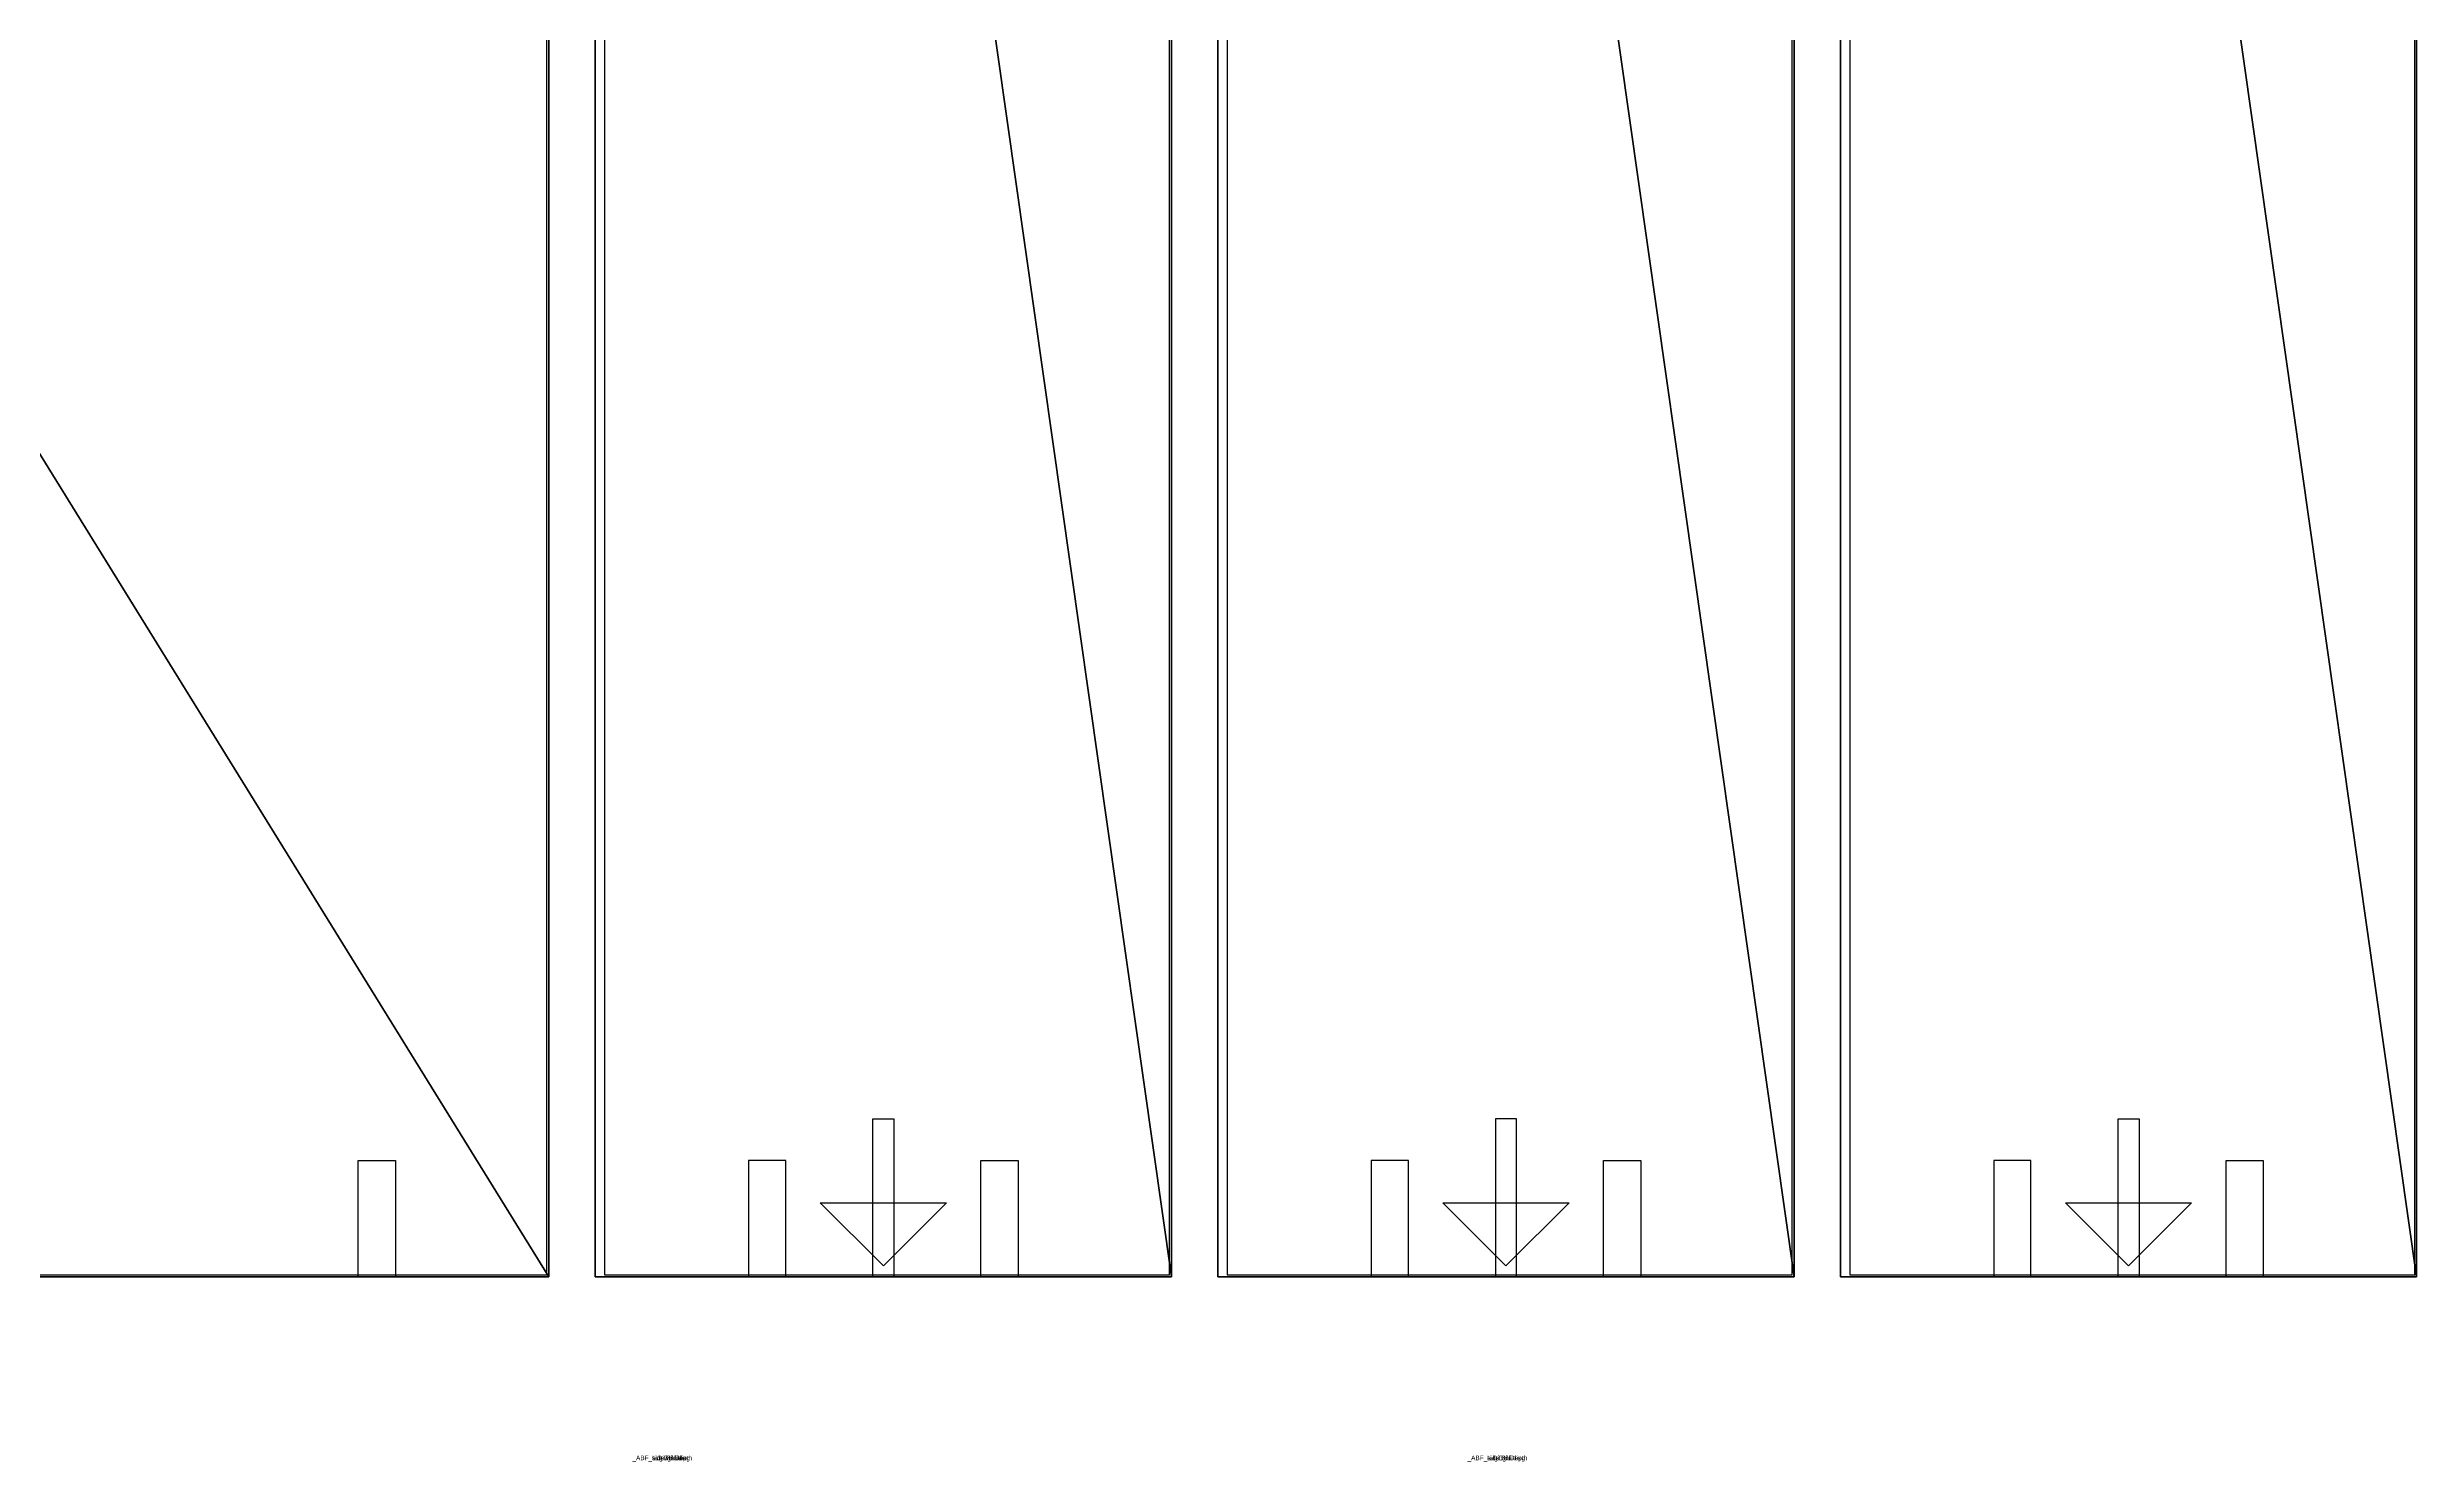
# Model space of a CAD drawing. Header units: millimetres. Extents: x -70178 to 17, y -3145 to 2055.
# Drawn here: x -8832 to -8322, y -40 to 265 of the extents above; entities that cross this region are included whole.
import ezdxf

# ---------------------------------------------------------------- set-up
doc = ezdxf.new("R2010")
doc.units = ezdxf.units.MM
doc.header["$LTSCALE"] = 25.4
doc.layers.get('0').update_dxf_attribs({"true_color": 0xffffff})
for name, color, linetype, true_color in [('ABF_cuttingLines', 34, 'Continuous', 0xaa4400), ('ABF_edgeBanding', 32, 'Continuous', 0xcc6600), ('ABF_Label', 253, 'Continuous', 0x9999cc), ('D7-DEPTHF-$44817', 252, 'Continuous', 0x777799), ('Dside4.5', 190, 'Continuous', 0x9900ff), ('Dside8', 134, 'Continuous', 0x009987)]:
    doc.layers.add(name, color=color, linetype=linetype, true_color=true_color)

# ---------------------------------------------------------------- blocks, each defined once
blk = doc.blocks.new('Group74#2')
at = {"layer": 'Dside8', "color": 0, "extrusion": (0, 1, 0)}
blk.add_circle((0, -9), 4, dxfattribs=at)
blk = doc.blocks.new('Group75#2')
at = {"layer": 'Dside8', "color": 0}
blk.add_polyline3d([(4, 0, 0), (4, 25, 0), (-4, 25, 0), (-4, 0, 0), (4, 0, 0)], close=True, dxfattribs=at)
blk = doc.blocks.new('Group78#1')
at = {"layer": 'Dside8', "color": 0, "extrusion": (0, 1, 0)}
blk.add_circle((0, -9), 4, dxfattribs=at)
blk = doc.blocks.new('Group79#1')
at = {"layer": 'Dside8', "color": 0}
blk.add_polyline3d([(-4, 0, 0), (-4, 25, 0), (4, 25, 0), (4, 0, 0), (-4, 0, 0)], close=True, dxfattribs=at)
blk = doc.blocks.new('Group85#2')
at = {"layer": 'Dside4.5', "color": 0, "extrusion": (0, -1, 0)}
blk.add_circle((0, -8), 2.25, dxfattribs=at)
blk = doc.blocks.new('Group86#2')
at = {"layer": 'Dside4.5', "color": 0}
blk.add_polyline3d([(-2.25, 0, 0), (-2.25, 34, 0), (2.25, 34, 0), (2.25, 0, 0), (-2.25, 0, 0)], close=True, dxfattribs=at)
blk = doc.blocks.new('Group1455#1')
at = {"layer": 'ABF_cuttingLines', "color": 0}
blk.add_polyline3d([(-623.64, 39.9, 0), (-623.64, 912.14, 0), (-745.24, 912.14, 0), (-745.24, 39.9, 0), (-623.64, 39.9, 0)], close=True, dxfattribs=at)
blk = doc.blocks.new('Group1456#1')
at = {"layer": 'ABF_edgeBanding', "color": 0}
blk.add_polyline3d([(-685.24, 41.84, 0), (-698.83, 55.42, 0), (-671.66, 55.42, 0), (-685.24, 41.84, 0)], close=True, dxfattribs=at)
blk = doc.blocks.new('_____#161')
at = {"color": 0}
for p, q in [((-747.24, 912.54), (-747.24, 39.5)), ((-747.24, 912.54, 16), (-747.24, 39.5, 16)), ((-747.24, 912.54), (-747.24, 39.5)), ((-747.24, 912.54, 16), (-747.24, 39.5, 16)), ((-623.24, 39.5), (-623.24, 912.54)), ((-623.24, 39.5, 16), (-623.24, 912.54, 16)), ((-623.24, 39.5), (-623.24, 912.54)), ((-623.24, 39.5, 16), (-623.24, 912.54, 16)), ((-747.24, 39.5), (-623.24, 39.5)), ((-747.24, 39.5, 16), (-623.24, 39.5, 16)), ((-747.24, 39.5), (-623.24, 39.5)), ((-747.24, 39.5, 16), (-623.24, 39.5, 16)), ((-747.24, 39.5), (-747.24, 39.5, 16)), ((-747.24, 39.5), (-747.24, 39.5, 16)), ((-623.24, 39.5), (-623.24, 39.5, 16)), ((-623.24, 39.5), (-623.24, 39.5, 16))]:
    blk.add_line(p, q, dxfattribs=at)
for name, p in [('Group86#2', (-685.24, 39.5, 16)), ('Group75#2', (-710.24, 39.5, 16)), ('Group79#1', (-660.24, 39.5, 16)), ('Group74#2', (-710.24, 39.5, 16)), ('Group85#2', (-685.24, 39.5, 16)), ('Group78#1', (-660.24, 39.5, 16))]:
    blk.add_blockref(name, p, dxfattribs=at)
at = {"layer": 'ABF_cuttingLines', "color": 0}
blk.add_blockref('Group1455#1', (0, 0, 16), dxfattribs=at)
at = {"layer": 'ABF_edgeBanding', "color": 0}
blk.add_blockref('Group1456#1', (0, 0, 16), dxfattribs=at)
at = {"color": 0}
mesh = blk.add_polyface(dxfattribs=at)
corners = [(-747.24, 912.54), (-623.24, 39.5), (-747.24, 39.5), (-623.24, 912.54)]
mesh.append_faces([[corners[k] for k in face] for face in [(0, 1, 2), (1, 0, 3)]], dxfattribs={"vtx0": -1, "color": 0})
at = {"color": 7, "true_color": 0xffffff}
mesh = blk.add_polyface(dxfattribs=at)
corners = [(-623.24, 39.5, 16), (-747.24, 912.54, 16), (-747.24, 39.5, 16), (-623.24, 912.54, 16)]
mesh.append_faces([[corners[k] for k in face] for face in [(0, 1, 2), (1, 0, 3)]], dxfattribs={"vtx0": -1, "color": 7})
at = {"color": 0}
mesh = blk.add_polyface(dxfattribs=at)
corners = [(-747.24, 912.54, 16), (-747.24, 39.5), (-747.24, 39.5, 16), (-747.24, 912.54)]
mesh.append_faces([[corners[k] for k in face] for face in [(0, 1, 2), (1, 0, 3)]], dxfattribs={"vtx0": -1, "color": 0})
mesh = blk.add_polyface(dxfattribs=at)
corners = [(-623.24, 912.54), (-623.24, 39.5, 16), (-623.24, 39.5), (-623.24, 912.54, 16)]
mesh.append_faces([[corners[k] for k in face] for face in [(0, 1, 2), (1, 0, 3)]], dxfattribs={"vtx0": -1, "color": 0})
mesh = blk.add_polyface(dxfattribs=at)
corners = [(-623.24, 39.5, 16), (-747.24, 39.5), (-623.24, 39.5), (-747.24, 39.5, 16)]
mesh.append_faces([[corners[k] for k in face] for face in [(0, 1, 2), (1, 0, 3)]], dxfattribs={"vtx0": -1, "color": 0})
blk = doc.blocks.new('Group100#1')
at = {"layer": 'Dside8', "color": 0, "extrusion": (-1, 0, 0)}
blk.add_circle((9, 0), 4, dxfattribs=at)
blk = doc.blocks.new('Group101#1')
at = {"layer": 'Dside8', "color": 0}
blk.add_polyline3d([(0, 0, -4), (-25, 0, -4), (-25, 0, 4), (0, 0, 4), (0, 0, -4)], close=True, dxfattribs=at)
blk = doc.blocks.new('Group104#1')
at = {"layer": 'Dside8', "color": 0, "extrusion": (-1, 0, 0)}
blk.add_circle((9, 0), 4, dxfattribs=at)
blk = doc.blocks.new('Group105#1')
at = {"layer": 'Dside8', "color": 0}
blk.add_polyline3d([(0, 0, 4), (-25, 0, 4), (-25, 0, -4), (0, 0, -4), (0, 0, 4)], close=True, dxfattribs=at)
blk = doc.blocks.new('Group106#1')
at = {"layer": 'Dside4.5', "color": 0, "extrusion": (1, 0, 0)}
blk.add_circle((-8, 0), 2.25, dxfattribs=at)
blk = doc.blocks.new('Group107#1')
at = {"layer": 'Dside4.5', "color": 0}
blk.add_polyline3d([(0, 0, -2.25), (-34, 0, -2.25), (-34, 0, 2.25), (0, 0, 2.25), (0, 0, -2.25)], close=True, dxfattribs=at)
blk = doc.blocks.new('Group1457#1')
at = {"layer": 'ABF_cuttingLines', "color": 0}
blk.add_polyline3d([(-185.74, -39.9, 0), (-185.74, -912.14, 0), (-64.14, -912.14, 0), (-64.14, -39.9, 0), (-185.74, -39.9, 0)], close=True, dxfattribs=at)
blk = doc.blocks.new('Group1458#1')
at = {"layer": 'ABF_edgeBanding', "color": 0}
blk.add_polyline3d([(-125.74, -910.2, 0), (-139.33, -896.62, 0), (-112.16, -896.62, 0), (-125.74, -910.2, 0)], close=True, dxfattribs=at)
blk = doc.blocks.new('_____#162')
at = {"color": 0}
for p, q in [((-187.74, -912.54, 16), (-187.74, -39.5, 16)), ((-187.74, -912.54), (-187.74, -39.5)), ((-187.74, -912.54, 16), (-187.74, -39.5, 16)), ((-187.74, -912.54), (-187.74, -39.5)), ((-63.74, -39.5, 16), (-63.74, -912.54, 16)), ((-63.74, -39.5), (-63.74, -912.54)), ((-63.74, -39.5, 16), (-63.74, -912.54, 16)), ((-63.74, -39.5), (-63.74, -912.54)), ((-63.74, -912.54, 16), (-187.74, -912.54, 16)), ((-63.74, -912.54), (-187.74, -912.54)), ((-63.74, -912.54, 16), (-187.74, -912.54, 16)), ((-187.74, -912.54, 16), (-187.74, -912.54)), ((-63.74, -912.54), (-187.74, -912.54)), ((-187.74, -912.54, 16), (-187.74, -912.54)), ((-63.74, -912.54, 16), (-63.74, -912.54)), ((-63.74, -912.54, 16), (-63.74, -912.54))]:
    blk.add_line(p, q, dxfattribs=at)
at = {"color": 0, "extrusion": (-1, 6.12323e-17, 0)}
for name, p in [('Group100#1', (912.54, 16, 150.74)), ('Group101#1', (912.54, 16, 150.74)), ('Group106#1', (912.54, 16, 125.74)), ('Group107#1', (912.54, 16, 125.74)), ('Group104#1', (912.54, 16, 100.74)), ('Group105#1', (912.54, 16, 100.74))]:
    blk.add_blockref(name, p, dxfattribs=at)
at = {"layer": 'ABF_cuttingLines', "color": 0}
blk.add_blockref('Group1457#1', (0, 0, 16), dxfattribs=at)
at = {"layer": 'ABF_edgeBanding', "color": 0}
blk.add_blockref('Group1458#1', (0, 0, 16), dxfattribs=at)
at = {"color": 7, "true_color": 0xffffff}
mesh = blk.add_polyface(dxfattribs=at)
corners = [(-63.74, -912.54, 16), (-187.74, -39.5, 16), (-187.74, -912.54, 16), (-63.74, -39.5, 16)]
mesh.append_faces([[corners[k] for k in face] for face in [(0, 1, 2), (1, 0, 3)]], dxfattribs={"vtx0": -1, "color": 7})
at = {"color": 0}
mesh = blk.add_polyface(dxfattribs=at)
corners = [(-187.74, -39.5), (-63.74, -912.54), (-187.74, -912.54), (-63.74, -39.5)]
mesh.append_faces([[corners[k] for k in face] for face in [(0, 1, 2), (1, 0, 3)]], dxfattribs={"vtx0": -1, "color": 0})
mesh = blk.add_polyface(dxfattribs=at)
corners = [(-187.74, -39.5, 16), (-187.74, -912.54), (-187.74, -912.54, 16), (-187.74, -39.5)]
mesh.append_faces([[corners[k] for k in face] for face in [(0, 1, 2), (1, 0, 3)]], dxfattribs={"vtx0": -1, "color": 0})
mesh = blk.add_polyface(dxfattribs=at)
corners = [(-63.74, -39.5), (-63.74, -912.54, 16), (-63.74, -912.54), (-63.74, -39.5, 16)]
mesh.append_faces([[corners[k] for k in face] for face in [(0, 1, 2), (1, 0, 3)]], dxfattribs={"vtx0": -1, "color": 0})
mesh = blk.add_polyface(dxfattribs=at)
corners = [(-63.74, -912.54, 16), (-187.74, -912.54), (-63.74, -912.54), (-187.74, -912.54, 16)]
mesh.append_faces([[corners[k] for k in face] for face in [(0, 1, 2), (1, 0, 3)]], dxfattribs={"vtx0": -1, "color": 0})
blk = doc.blocks.new('Group82#1')
blk = doc.blocks.new('Group83#1')
blk = doc.blocks.new('Group86#1')
blk = doc.blocks.new('Group87#1')
blk = doc.blocks.new('Group88#1')
blk = doc.blocks.new('Group89#1')
blk = doc.blocks.new('Group130#1')
at = {"layer": 'Dside4.5', "color": 0, "extrusion": (0, 0, -1)}
blk.add_circle((0, 8), 2.25, dxfattribs=at)
blk = doc.blocks.new('Group131#1')
at = {"layer": 'Dside4.5', "color": 0}
blk.add_polyline3d([(-2.25, 0, 0), (-2.25, 0, 34), (2.25, 0, 34), (2.25, 0, 0), (-2.25, 0, 0)], close=True, dxfattribs=at)
blk = doc.blocks.new('Group1169#1')
at = {"layer": 'ABF_Label', "color": 0}
for p, q in [((-40.45, 6.86), (-40.45, 23.92)), ((-40.45, 23.92), (-35.89, 23.92)), ((-35.89, 22.67), (-38.91, 22.67)), ((-38.91, 22.67), (-38.91, 8.11)), ((-35.89, 23.92), (-35.89, 22.67)), ((-33.71, 10.29), (-33.71, 23.33)), ((-33.71, 23.33), (-31.98, 23.33)), ((-31.98, 23.33), (-31.98, 17.46)), ((-28.89, 20.71), (-27.55, 22.77)), ((-27.55, 22.77), (-25.29, 23.33)), ((-25.29, 23.33), (-24.75, 23.33)), ((-24.75, 23.33), (-24.75, 21.78)), ((-23.88, 16.62), (-18.04, 23.33)), ((-18.04, 23.33), (-16.43, 23.33)), ((-16.43, 23.33), (-16.43, 16.18)), ((-7.03, 21.34), (-5.93, 22.54)), ((-5.93, 22.54), (-4.48, 23.16)), ((-4.48, 23.16), (-2.64, 23.33)), ((-2.64, 23.33), (0.81, 23.33)), ((0.81, 23.33), (0.81, 10.29)), ((36.21, 22.67), (36.21, 23.92)), ((36.21, 23.92), (40.76, 23.92)), ((39.23, 22.67), (36.21, 22.67)), ((39.23, 8.11), (39.23, 22.67)), ((40.76, 23.92), (40.76, 6.86)), ((48.52, 22.82), (50.14, 23.33)), ((48.52, 20.9), (48.52, 22.82)), ((50.14, 23.33), (52.17, 23.57)), ((52.17, 23.57), (53.9, 23.4)), ((53.9, 23.4), (55.23, 22.84)), ((55.23, 22.84), (56.22, 21.83)), ((-31.98, 17.46), (-30.35, 17.97)), ((-30.35, 17.97), (-29.38, 19.36)), ((-29.38, 19.36), (-29.09, 20.11)), ((-28.28, 18.1), (-29.36, 17.15)), ((-29.09, 20.11), (-28.89, 20.71)), ((-27.48, 19.79), (-28.28, 18.1)), ((-26.69, 21.37), (-27.48, 19.79)), ((-25.19, 21.78), (-26.69, 21.37)), ((-24.75, 21.78), (-25.19, 21.78)), ((-18.11, 21.27), (-22.51, 16.18)), ((-18.11, 16.18), (-18.11, 21.27)), ((-7.44, 19.62), (-7.03, 21.34)), ((-6.72, 17.12), (-7.44, 19.62)), ((-5.4, 20.64), (-5.62, 19.56)), ((-5.62, 19.56), (-5.46, 18.39)), ((-5.46, 18.39), (-4.94, 17.57)), ((-4.76, 21.4), (-5.4, 20.64)), ((-3.93, 21.75), (-4.76, 21.4)), ((-2.72, 21.84), (-3.93, 21.75)), ((-0.92, 21.84), (-2.72, 21.84)), ((-0.92, 16.92), (-0.92, 21.84)), ((3.33, 10.29), (3.33, 20.07)), ((3.33, 20.07), (4.97, 20.07)), ((4.97, 20.07), (4.97, 11.68)), ((8.29, 11.68), (8.29, 20.07)), ((8.29, 20.07), (9.94, 20.07)), ((9.94, 20.07), (9.94, 11.68)), ((13.26, 11.68), (13.26, 20.07)), ((13.26, 20.07), (14.91, 20.07)), ((14.91, 20.07), (14.91, 11.68)), ((17.5, 10.29), (17.5, 20.07)), ((17.5, 20.07), (19.13, 20.07)), ((19.13, 20.07), (19.13, 12.89)), ((19.13, 12.89), (23.68, 20.07)), ((23.68, 20.07), (25.22, 20.07)), ((25.22, 20.07), (25.22, 10.29)), ((27.61, 10.29), (27.61, 20.07)), ((27.61, 20.07), (29.25, 20.07)), ((29.25, 20.07), (29.25, 15.82)), ((31.33, 17.6), (31.51, 18.1)), ((31.51, 18.1), (32.58, 19.63)), ((32.58, 19.63), (34.36, 20.07)), ((33.39, 18.37), (32.81, 17.33)), ((34.43, 18.66), (33.39, 18.37)), ((34.36, 20.07), (34.81, 20.07)), ((34.81, 18.66), (34.43, 18.66)), ((34.81, 20.07), (34.81, 18.66)), ((48.64, 20.9), (48.52, 20.9)), ((49.2, 21.23), (48.64, 20.9)), ((49.99, 21.62), (49.2, 21.23)), ((51.02, 21.93), (49.99, 21.62)), ((50.5, 16.64), (50.5, 18.1)), ((50.5, 18.1), (51.69, 18.1)), ((52.12, 22.05), (51.02, 21.93)), ((51.69, 18.1), (53.92, 18.65)), ((53.11, 21.97), (52.12, 22.05)), ((53.97, 21.65), (53.11, 21.97)), ((53.92, 18.65), (54.76, 20.26)), ((54.55, 21.09), (53.97, 21.65)), ((55.84, 18.59), (54, 17.56)), ((54.76, 20.26), (54.55, 21.09)), ((56.55, 20.44), (55.84, 18.59)), ((56.22, 21.83), (56.55, 20.44)), ((58.68, 19.86), (59.99, 20.15)), ((58.68, 18.19), (58.68, 19.86)), ((58.78, 18.19), (58.68, 18.19)), ((60.32, 18.69), (58.78, 18.19)), ((59.99, 20.15), (61.67, 20.31)), ((61.66, 18.86), (60.32, 18.69)), ((62.6, 18.79), (61.66, 18.86)), ((61.67, 20.31), (63.37, 20.15)), ((63.37, 18.52), (62.6, 18.79)), ((63.37, 20.15), (64.61, 19.58)), ((63.86, 17.98), (63.37, 18.52)), ((64.03, 17.04), (63.86, 17.98)), ((64.61, 19.58), (65.41, 18.54)), ((65.41, 18.54), (65.67, 16.98)), ((68.87, 15.26), (69.4, 20.07)), ((69.4, 20.07), (75.4, 20.07)), ((70.95, 18.69), (70.35, 14.69)), ((73.76, 18.69), (70.95, 18.69)), ((73.76, 11.69), (73.76, 18.69)), ((75.4, 20.07), (75.4, 11.69)), ((-30.88, 16.26), (-31.98, 16.26)), ((-31.98, 16.26), (-31.98, 10.29)), ((-26.28, 10.29), (-30.88, 16.26)), ((-29.36, 17.15), (-24.07, 10.29)), ((-23.88, 14.78), (-23.88, 16.62)), ((-18.11, 14.78), (-23.88, 14.78)), ((-22.51, 16.18), (-18.11, 16.18)), ((-18.11, 10.29), (-18.11, 14.78)), ((-16.43, 16.18), (-14.88, 16.18)), ((-14.88, 14.78), (-16.43, 14.78)), ((-16.43, 14.78), (-16.43, 10.29)), ((-14.88, 16.18), (-14.88, 14.78)), ((-8.87, 10.29), (-4.69, 15.74)), ((-2.89, 15.48), (-6.79, 10.29)), ((-4.69, 15.74), (-6.72, 17.12)), ((-4.94, 17.57), (-3.98, 17.05)), ((-3.98, 17.05), (-2.65, 16.92)), ((-0.92, 15.48), (-2.89, 15.48)), ((-2.65, 16.92), (-0.92, 16.92)), ((-0.92, 10.29), (-0.92, 15.48)), ((23.6, 17.59), (18.99, 10.29)), ((23.6, 10.29), (23.6, 17.59)), ((29.25, 15.82), (30.34, 16.09)), ((30.08, 14.8), (29.25, 14.8)), ((29.25, 14.8), (29.25, 10.29)), ((33.43, 10.29), (30.08, 14.8)), ((30.34, 16.09), (31.11, 17.09)), ((31.11, 17.09), (31.33, 17.6)), ((32.23, 16.15), (31.5, 15.49)), ((31.5, 15.49), (35.48, 10.29)), ((32.81, 17.33), (32.23, 16.15)), ((51.87, 16.64), (50.5, 16.64)), ((53.15, 16.52), (51.87, 16.64)), ((54.18, 16.12), (53.15, 16.52)), ((54, 17.56), (54, 17.43)), ((54, 17.43), (54.95, 17.15)), ((54.86, 15.39), (54.18, 16.12)), ((55.1, 14.27), (54.86, 15.39)), ((54.9, 13.13), (55.1, 14.27)), ((54.95, 17.15), (55.89, 16.58)), ((55.89, 16.58), (56.61, 15.64)), ((56.9, 14.18), (56.55, 12.56)), ((56.61, 15.64), (56.9, 14.18)), ((57.89, 13.13), (58.31, 14.86)), ((58.31, 14.86), (59.67, 15.99)), ((60.01, 14.39), (59.58, 13.23)), ((59.67, 15.99), (61.62, 16.51)), ((61.1, 15.01), (60.01, 14.39)), ((62.55, 15.27), (61.1, 15.01)), ((61.62, 16.51), (64.03, 16.73)), ((64.03, 15.42), (62.55, 15.27)), ((64.03, 16.73), (64.03, 17.04)), ((64.03, 12.7), (64.03, 15.42)), ((65.67, 16.98), (65.67, 10.29)), ((67.51, 11.69), (68.87, 15.26)), ((70.35, 14.69), (69.13, 11.69)), ((-89.98, 9.2), (-92.1, 6)), ((-89.98, 9.2), (-89.98, -9.05)), ((-81.94, -3.77), (-73.03, 9.2)), ((-73.03, 9.2), (-73.03, -3.77)), ((-31.98, 10.29), (-33.71, 10.29)), ((-24.07, 10.29), (-26.28, 10.29)), ((-16.43, 10.29), (-18.11, 10.29)), ((-6.79, 10.29), (-8.87, 10.29)), ((0.81, 10.29), (-0.92, 10.29)), ((14.35, 10.29), (3.33, 10.29)), ((4.97, 11.68), (8.29, 11.68)), ((9.94, 11.68), (13.26, 11.68)), ((14.35, 7.94), (14.35, 10.29)), ((14.91, 11.68), (15.88, 11.68)), ((15.88, 11.68), (15.88, 7.94)), ((18.99, 10.29), (17.5, 10.29)), ((25.22, 10.29), (23.6, 10.29)), ((29.25, 10.29), (27.61, 10.29)), ((35.48, 10.29), (33.43, 10.29)), ((48.09, 10.8), (48.09, 12.74)), ((48.09, 12.74), (48.22, 12.74)), ((49.72, 10.3), (48.09, 10.8)), ((48.22, 12.74), (49.92, 11.92)), ((51.96, 10.05), (49.72, 10.3)), ((49.92, 11.92), (51.93, 11.57)), ((51.93, 11.57), (53.2, 11.74)), ((54.02, 10.36), (51.96, 10.05)), ((53.2, 11.74), (54.27, 12.3)), ((55.58, 11.25), (54.02, 10.36)), ((54.27, 12.3), (54.9, 13.13)), ((56.55, 12.56), (55.58, 11.25)), ((58.12, 11.88), (57.89, 13.13)), ((58.75, 10.89), (58.12, 11.88)), ((59.71, 10.25), (58.75, 10.89)), ((59.58, 13.23), (60.06, 11.96)), ((60.85, 10.02), (59.71, 10.25)), ((60.06, 11.96), (61.44, 11.54)), ((62, 10.14), (60.85, 10.02)), ((61.44, 11.54), (62.85, 11.87)), ((62.84, 10.49), (62, 10.14)), ((63.5, 10.92), (62.84, 10.49)), ((62.85, 11.87), (64.03, 12.7)), ((64.03, 11.33), (63.5, 10.92)), ((64.03, 10.29), (64.03, 11.33)), ((65.67, 10.29), (64.03, 10.29)), ((66.86, 7.94), (66.86, 11.69)), ((66.86, 11.69), (67.51, 11.69)), ((74.84, 10.32), (68.4, 10.32)), ((68.4, 10.32), (68.4, 7.94)), ((69.13, 11.69), (73.76, 11.69)), ((74.84, 7.94), (74.84, 10.32)), ((75.4, 11.69), (76.38, 11.69)), ((76.38, 11.69), (76.38, 7.94)), ((-92.1, 6), (-94.99, 3.2)), ((-35.89, 6.86), (-40.45, 6.86)), ((-38.91, 8.11), (-35.89, 8.11)), ((-35.89, 8.11), (-35.89, 6.86)), ((15.88, 7.94), (14.35, 7.94)), ((36.21, 6.86), (36.21, 8.11)), ((36.21, 8.11), (39.23, 8.11)), ((40.76, 6.86), (36.21, 6.86)), ((68.4, 7.94), (66.86, 7.94)), ((76.38, 7.94), (74.84, 7.94)), ((-57.14, 0), (90.16, 0)), ((-81.94, -3.77), (-73.03, -3.77)), ((-73.03, -3.77), (-70.1, -3.77)), ((-73.03, -3.77), (-73.03, -9.05)), ((6.49, -10.57), (8.95, -4.58)), ((8.95, -4.58), (11.61, -10.57)), ((14.53, -4.88), (17.96, -4.88)), ((14.53, -4.88), (14.53, -8.98)), ((19.51, -5.38), (17.96, -4.88)), ((17.96, -8.98), (19.55, -8.25)), ((20.29, -6.84), (19.51, -5.38)), ((19.55, -8.25), (20.29, -6.84)), ((22.27, -4.79), (22.27, -8.97)), ((22.27, -4.79), (27.81, -4.79)), ((-94.99, -9.05), (-89.98, -9.05)), ((-89.98, -9.05), (-84.95, -9.05)), ((5.21, -13.72), (6.49, -10.57)), ((6.49, -10.57), (11.61, -10.57)), ((11.61, -10.57), (13.01, -13.72)), ((14.53, -8.98), (14.53, -13.72)), ((14.53, -8.98), (17.96, -8.98)), ((17.96, -8.98), (20.04, -9.9)), ((17.96, -13.72), (19.76, -13.36)), ((20.74, -11.59), (19.76, -13.36)), ((20.04, -9.9), (20.74, -11.59)), ((22.27, -8.97), (27.09, -8.97)), ((22.27, -8.97), (22.27, -13.72)), ((14.53, -13.72), (17.96, -13.72))]:
    blk.add_line(p, q, dxfattribs=at)
for points in [[(-57.14, 0, 0), (-82.54, -25.4, 0), (-107.94, 0, 0), (-82.54, 25.4, 0), (-57.14, 0, 0)], [(90.16, 17.78, 0), (107.94, 0, 0), (90.16, -17.78, 0), (90.16, 17.78, 0)]]:
    blk.add_polyline3d(points, close=True, dxfattribs=at)
blk = doc.blocks.new('Group1459#1')
at = {"layer": 'ABF_cuttingLines', "color": 0}
blk.add_polyline3d([(-64.14, 39.9, 0), (-64.14, 912.14, 0), (-185.74, 912.14, 0), (-185.74, 39.9, 0), (-64.14, 39.9, 0)], close=True, dxfattribs=at)
blk = doc.blocks.new('Group1460#1')
at = {"layer": 'ABF_edgeBanding', "color": 0}
blk.add_polyline3d([(-125.74, 41.84, 0), (-139.33, 55.42, 0), (-112.16, 55.42, 0), (-125.74, 41.84, 0)], close=True, dxfattribs=at)
blk = doc.blocks.new('_____#163')
at = {"color": 0}
for p, q in [((-187.74, 912.54), (-187.74, 39.5)), ((-187.74, 912.54, 16), (-187.74, 39.5, 16)), ((-187.74, 912.54), (-187.74, 39.5)), ((-187.74, 912.54, 16), (-187.74, 39.5, 16)), ((-63.74, 39.5), (-63.74, 912.54)), ((-63.74, 39.5, 16), (-63.74, 912.54, 16)), ((-63.74, 39.5), (-63.74, 912.54)), ((-63.74, 39.5, 16), (-63.74, 912.54, 16)), ((-187.74, 39.5), (-63.74, 39.5)), ((-187.74, 39.5, 16), (-63.74, 39.5, 16)), ((-187.74, 39.5), (-63.74, 39.5)), ((-187.74, 39.5, 16), (-63.74, 39.5, 16)), ((-187.74, 39.5), (-187.74, 39.5, 16)), ((-187.74, 39.5), (-187.74, 39.5, 16)), ((-63.74, 39.5), (-63.74, 39.5, 16)), ((-63.74, 39.5), (-63.74, 39.5, 16))]:
    blk.add_line(p, q, dxfattribs=at)
ref = blk.add_blockref('Group82#1', (-150.74, 912.54, 16), dxfattribs=at)
ref.add_attrib('Skp_GroupInstanceName', '_ABF_sideDrill', (0, 0), dxfattribs={"height": 1})
ref = blk.add_blockref('Group83#1', (-150.74, 912.54, 16), dxfattribs=at)
ref.add_attrib('Skp_GroupInstanceName', '_ABF_sideDrillDepth', (0, 0), dxfattribs={"height": 1})
ref = blk.add_blockref('Group88#1', (-125.74, 912.54, 16), dxfattribs=at)
ref.add_attrib('Skp_GroupInstanceName', '_ABF_sideDrill', (0, 0), dxfattribs={"height": 1})
ref = blk.add_blockref('Group89#1', (-125.74, 912.54, 16), dxfattribs=at)
ref.add_attrib('Skp_GroupInstanceName', '_ABF_sideDrillDepth', (0, 0), dxfattribs={"height": 1})
ref = blk.add_blockref('Group86#1', (-100.74, 912.54, 16), dxfattribs=at)
ref.add_attrib('Skp_GroupInstanceName', '_ABF_sideDrill', (0, 0), dxfattribs={"height": 1})
ref = blk.add_blockref('Group87#1', (-100.74, 912.54, 16), dxfattribs=at)
ref.add_attrib('Skp_GroupInstanceName', '_ABF_sideDrillDepth', (0, 0), dxfattribs={"height": 1})
at = {"color": 0, "extrusion": (-1, 6.12323e-17, 0)}
ref = blk.add_blockref('Group130#1', (-476.02, 16, 63.74), dxfattribs=dict(at, rotation=180))
ref.add_attrib('Skp_GroupInstanceName', '_ABF_sideDrill', (0, 0), dxfattribs={"height": 1})
ref = blk.add_blockref('Group131#1', (-476.02, 16, 63.74), dxfattribs=dict(at, rotation=180))
ref.add_attrib('Skp_GroupInstanceName', '_ABF_sideDrillDepth', (0, 0), dxfattribs={"height": 1})
at = {"color": 0}
ref = blk.add_blockref('Group86#2', (-125.74, 39.5, 16), dxfattribs=at)
ref.add_attrib('Skp_GroupInstanceName', '_ABF_sideDrillDepth', (0, 0), dxfattribs={"height": 1})
ref = blk.add_blockref('Group75#2', (-150.74, 39.5, 16), dxfattribs=at)
ref.add_attrib('Skp_GroupInstanceName', '_ABF_sideDrillDepth', (0, 0), dxfattribs={"height": 1})
ref = blk.add_blockref('Group79#1', (-100.74, 39.5, 16), dxfattribs=at)
ref.add_attrib('Skp_GroupInstanceName', '_ABF_sideDrillDepth', (0, 0), dxfattribs={"height": 1})
ref = blk.add_blockref('Group74#2', (-150.74, 39.5, 16), dxfattribs=at)
ref.add_attrib('Skp_GroupInstanceName', '_ABF_sideDrill', (0, 0), dxfattribs={"height": 1})
ref = blk.add_blockref('Group85#2', (-125.74, 39.5, 16), dxfattribs=at)
ref.add_attrib('Skp_GroupInstanceName', '_ABF_sideDrill', (0, 0), dxfattribs={"height": 1})
ref = blk.add_blockref('Group78#1', (-100.74, 39.5, 16), dxfattribs=at)
ref.add_attrib('Skp_GroupInstanceName', '_ABF_sideDrill', (0, 0), dxfattribs={"height": 1})
at = {"layer": 'ABF_cuttingLines', "color": 0}
ref = blk.add_blockref('Group1459#1', (0, 0, 16), dxfattribs=at)
ref.add_attrib('Skp_GroupInstanceName', '_ABF_cuttingLines', (0, 0), dxfattribs={"layer": '0', "height": 1})
at = {"layer": 'ABF_edgeBanding', "color": 0}
ref = blk.add_blockref('Group1460#1', (0, 0, 16), dxfattribs=at)
ref.add_attrib('Skp_GroupInstanceName', '_ABF_edgeBanding', (0, 0), dxfattribs={"layer": '0', "height": 1})
at = {"layer": 'ABF_Label', "color": 0}
ref = blk.add_blockref('Group1169#1', (-125.74, 476.02, 16), dxfattribs=dict(at, xscale=1.140003036489778, yscale=1.140003036489778, rotation=90))
ref.add_attrib('Skp_GroupInstanceName', '_ABF_Label', (0, 0), dxfattribs={"layer": '0', "height": 1})
at = {"color": 0}
mesh = blk.add_polyface(dxfattribs=at)
corners = [(-187.74, 912.54), (-63.74, 39.5), (-187.74, 39.5), (-63.74, 912.54)]
mesh.append_faces([[corners[k] for k in face] for face in [(0, 1, 2), (1, 0, 3)]], dxfattribs={"vtx0": -1, "color": 0})
at = {"color": 7, "true_color": 0xffffff}
mesh = blk.add_polyface(dxfattribs=at)
corners = [(-63.74, 39.5, 16), (-187.74, 912.54, 16), (-187.74, 39.5, 16), (-63.74, 912.54, 16)]
mesh.append_faces([[corners[k] for k in face] for face in [(0, 1, 2), (1, 0, 3)]], dxfattribs={"vtx0": -1, "color": 7})
at = {"color": 0}
mesh = blk.add_polyface(dxfattribs=at)
corners = [(-187.74, 912.54, 16), (-187.74, 39.5), (-187.74, 39.5, 16), (-187.74, 912.54)]
mesh.append_faces([[corners[k] for k in face] for face in [(0, 1, 2), (1, 0, 3)]], dxfattribs={"vtx0": -1, "color": 0})
mesh = blk.add_polyface(dxfattribs=at)
corners = [(-63.74, 912.54), (-63.74, 39.5, 16), (-63.74, 39.5), (-63.74, 912.54, 16)]
mesh.append_faces([[corners[k] for k in face] for face in [(0, 1, 2), (1, 0, 3)]], dxfattribs={"vtx0": -1, "color": 0})
mesh = blk.add_polyface(dxfattribs=at)
corners = [(-63.74, 39.5, 16), (-187.74, 39.5), (-63.74, 39.5), (-187.74, 39.5, 16)]
mesh.append_faces([[corners[k] for k in face] for face in [(0, 1, 2), (1, 0, 3)]], dxfattribs={"vtx0": -1, "color": 0})
blk = doc.blocks.new('Group110#1')
blk = doc.blocks.new('Group111#1')
blk = doc.blocks.new('Group114#1')
blk = doc.blocks.new('Group115#1')
blk = doc.blocks.new('Group118#1')
at = {"layer": 'Dside8', "color": 0, "extrusion": (0, -1, 0)}
blk.add_circle((0, 9), 4, dxfattribs=at)
blk = doc.blocks.new('Group119#1')
at = {"layer": 'Dside8', "color": 0}
blk.add_polyline3d([(-4, 0, 0), (-4, -25, 0), (4, -25, 0), (4, 0, 0), (-4, 0, 0)], close=True, dxfattribs=at)
blk = doc.blocks.new('Group122#1')
blk = doc.blocks.new('Group123#1')
blk = doc.blocks.new('Group121#2')
blk = doc.blocks.new('Group122#2')
blk = doc.blocks.new('Group124#1')
at = {"layer": 'Dside4.5', "color": 0, "extrusion": (0, 1, 0)}
blk.add_circle((0, 8), 2.25, dxfattribs=at)
blk = doc.blocks.new('Group125#1')
at = {"layer": 'Dside4.5', "color": 0}
blk.add_polyline3d([(2.25, 0, 0), (2.25, -34, 0), (-2.25, -34, 0), (-2.25, 0, 0), (2.25, 0, 0)], close=True, dxfattribs=at)
blk = doc.blocks.new('Group126#1')
at = {"layer": 'D7-DEPTHF-$44817', "color": 0}
blk.add_circle((8, 0, 16), 3.5, dxfattribs=at)
blk = doc.blocks.new('Group129#1')
blk = doc.blocks.new('Group1167#1')
blk = doc.blocks.new('Group1461#1')
at = {"layer": 'ABF_cuttingLines', "color": 0}
blk.add_polyline3d([(-557.6, 912.14, 0), (-557.6, 39.9, 0), (-18.4, 39.9, 0), (-18.4, 912.14, 0), (-557.6, 912.14, 0)], close=True, dxfattribs=at)
blk = doc.blocks.new('Group1462#1')
blk = doc.blocks.new('_____#164')
at = {"color": 0}
for p, q in [((-18, 912.54, 16), (-18, 39.5, 16)), ((-18, 912.54), (-18, 39.5)), ((-18, 912.54, 16), (-18, 39.5, 16)), ((-18, 912.54), (-18, 39.5)), ((-18, 39.5, 16), (-558, 39.5, 16)), ((-18, 39.5), (-558, 39.5)), ((-18, 39.5, 16), (-558, 39.5, 16)), ((-18, 39.5), (-558, 39.5)), ((-18, 39.5, 16), (-18, 39.5)), ((-18, 39.5, 16), (-18, 39.5))]:
    blk.add_line(p, q, dxfattribs=at)
at = {"color": 0, "extrusion": (0, 0, -1)}
ref = blk.add_blockref('Group114#1', (521, 912.54, -16), dxfattribs=dict(at, rotation=180))
ref.add_attrib('Skp_GroupInstanceName', '_ABF_sideDrill', (0, 0), dxfattribs={"height": 1})
ref = blk.add_blockref('Group115#1', (521, 912.54, -16), dxfattribs=dict(at, rotation=180))
ref.add_attrib('Skp_GroupInstanceName', '_ABF_sideDrillDepth', (0, 0), dxfattribs={"height": 1})
ref = blk.add_blockref('Group121#2', (288, 912.54, -16), dxfattribs=dict(at, rotation=180))
ref.add_attrib('Skp_GroupInstanceName', '_ABF_sideDrill', (0, 0), dxfattribs={"height": 1})
ref = blk.add_blockref('Group122#2', (288, 912.54, -16), dxfattribs=dict(at, rotation=180))
ref.add_attrib('Skp_GroupInstanceName', '_ABF_sideDrillDepth', (0, 0), dxfattribs={"height": 1})
ref = blk.add_blockref('Group110#1', (55, 912.54, -16), dxfattribs=dict(at, rotation=180))
ref.add_attrib('Skp_GroupInstanceName', '_ABF_sideDrill', (0, 0), dxfattribs={"height": 1})
ref = blk.add_blockref('Group111#1', (55, 912.54, -16), dxfattribs=dict(at, rotation=180))
ref.add_attrib('Skp_GroupInstanceName', '_ABF_sideDrillDepth', (0, 0), dxfattribs={"height": 1})
ref = blk.add_blockref('Group129#1', (542, 476.02, -16), dxfattribs=dict(at, rotation=180))
ref.add_attrib('Skp_GroupInstanceName', '_ABF_screwInside', (0, 0), dxfattribs={"height": 1})
ref = blk.add_blockref('Group126#1', (34, 476.02, -16), dxfattribs=dict(at, rotation=180))
ref.add_attrib('Skp_GroupInstanceName', '_ABF_screwInside', (0, 0), dxfattribs={"height": 1})
ref = blk.add_blockref('Group125#1', (288, 39.5, -16), dxfattribs=dict(at, rotation=180))
ref.add_attrib('Skp_GroupInstanceName', '_ABF_sideDrillDepth', (0, 0), dxfattribs={"height": 1})
ref = blk.add_blockref('Group123#1', (521, 39.5, -16), dxfattribs=dict(at, rotation=180))
ref.add_attrib('Skp_GroupInstanceName', '_ABF_sideDrillDepth', (0, 0), dxfattribs={"height": 1})
ref = blk.add_blockref('Group119#1', (55, 39.5, -16), dxfattribs=dict(at, rotation=180))
ref.add_attrib('Skp_GroupInstanceName', '_ABF_sideDrillDepth', (0, 0), dxfattribs={"height": 1})
ref = blk.add_blockref('Group122#1', (521, 39.5, -16), dxfattribs=dict(at, rotation=180))
ref.add_attrib('Skp_GroupInstanceName', '_ABF_sideDrill', (0, 0), dxfattribs={"height": 1})
ref = blk.add_blockref('Group124#1', (288, 39.5, -16), dxfattribs=dict(at, rotation=180))
ref.add_attrib('Skp_GroupInstanceName', '_ABF_sideDrill', (0, 0), dxfattribs={"height": 1})
ref = blk.add_blockref('Group118#1', (55, 39.5, -16), dxfattribs=dict(at, rotation=180))
ref.add_attrib('Skp_GroupInstanceName', '_ABF_sideDrill', (0, 0), dxfattribs={"height": 1})
at = {"layer": 'ABF_cuttingLines', "color": 0}
ref = blk.add_blockref('Group1461#1', (0, 0, 16), dxfattribs=at)
ref.add_attrib('Skp_GroupInstanceName', '_ABF_cuttingLines', (0, 0), dxfattribs={"layer": '0', "height": 1})
at = {"layer": 'ABF_edgeBanding', "color": 0}
ref = blk.add_blockref('Group1462#1', (0, 0, 16), dxfattribs=at)
ref.add_attrib('Skp_GroupInstanceName', '_ABF_edgeBanding', (0, 0), dxfattribs={"layer": '0', "height": 1})
at = {"layer": 'ABF_Label', "color": 0}
ref = blk.add_blockref('Group1167#1', (-288, 476.02, 16), dxfattribs=dict(at, xscale=1.574803149606299, yscale=1.574803149606299, rotation=90))
ref.add_attrib('Skp_GroupInstanceName', '_ABF_Label', (0, 0), dxfattribs={"layer": '0', "height": 1})
at = {"color": 7, "true_color": 0xffffff}
mesh = blk.add_polyface(dxfattribs=at)
corners = [(-18, 39.5, 16), (-558, 912.54, 16), (-558, 39.5, 16), (-18, 912.54, 16)]
mesh.append_faces([[corners[k] for k in face] for face in [(0, 1, 2), (1, 0, 3)]], dxfattribs={"vtx0": -1, "color": 7})
at = {"color": 0}
mesh = blk.add_polyface(dxfattribs=at)
corners = [(-558, 912.54), (-18, 39.5), (-558, 39.5), (-18, 912.54)]
mesh.append_faces([[corners[k] for k in face] for face in [(0, 1, 2), (1, 0, 3)]], dxfattribs={"vtx0": -1, "color": 0})
mesh = blk.add_polyface(dxfattribs=at)
corners = [(-18, 912.54), (-18, 39.5, 16), (-18, 39.5), (-18, 912.54, 16)]
mesh.append_faces([[corners[k] for k in face] for face in [(0, 1, 2), (1, 0, 3)]], dxfattribs={"vtx0": -1, "color": 0})
mesh = blk.add_polyface(dxfattribs=at)
corners = [(-18, 39.5, 16), (-558, 39.5), (-18, 39.5), (-558, 39.5, 16)]
mesh.append_faces([[corners[k] for k in face] for face in [(0, 1, 2), (1, 0, 3)]], dxfattribs={"vtx0": -1, "color": 0})
blk = doc.blocks.new('_48501___EGGER_W_1000_ST9___2800207018__THICKNESS_16')
at = {"color": 0}
for name, p in [('_____#162', (-8392.26, 912.54)), ('_____#164', (-8706, -39.5)), ('_____#163', (-8526.26, -39.5)), ('_____#161', (-7698.76, -39.5))]:
    blk.add_blockref(name, p, dxfattribs=at)

msp = doc.modelspace()

# ---------------------------------------------------------------- block references
at = {"color": 0}
msp.add_blockref('_48501___EGGER_W_1000_ST9___2800207018__THICKNESS_16', (0, 0), dxfattribs=at)

doc.saveas('drawing.dxf')
